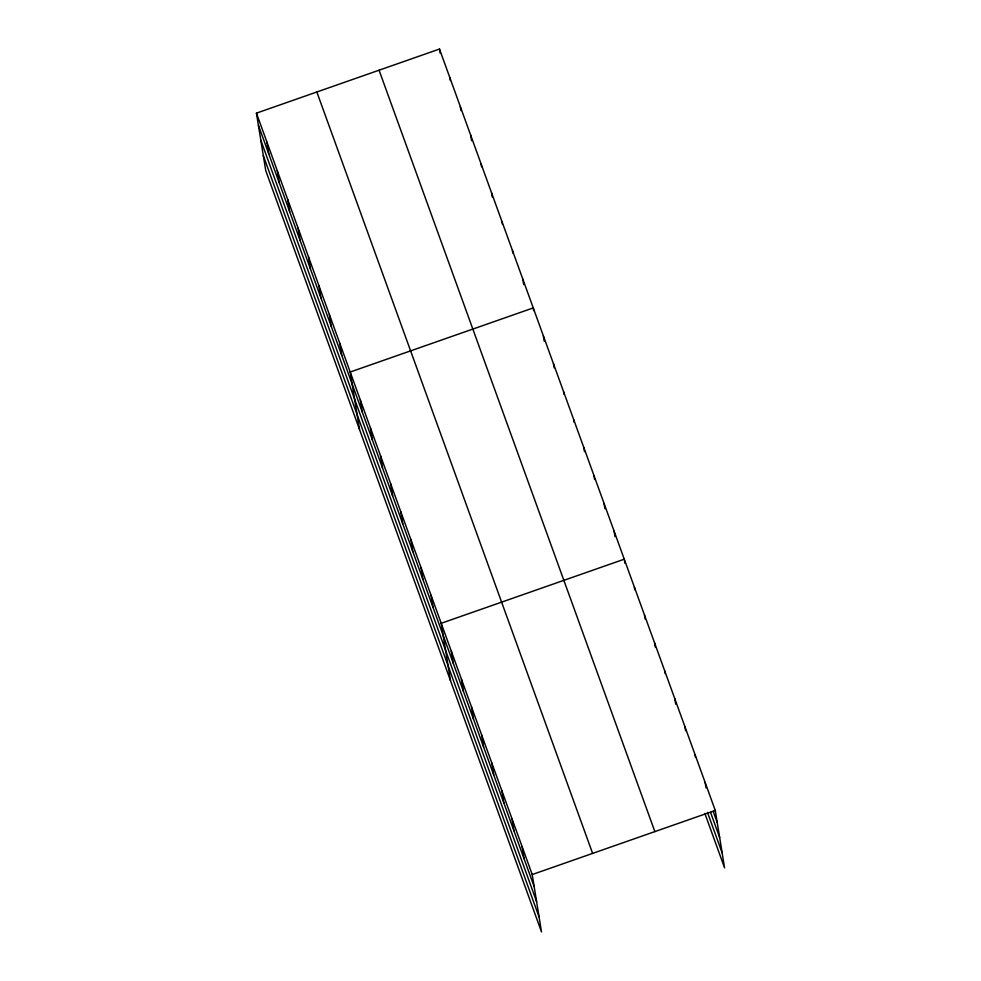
<?xml version="1.0" encoding="UTF-8"?>
<svg xmlns="http://www.w3.org/2000/svg" width="981" height="981" viewBox="0 0 981 981"><rect width="100%" height="100%" fill="white"/><g stroke="black" fill="none" stroke-linecap="round" stroke-linejoin="round"><path stroke-width="1.47" d="M256.433 113.146L532.217 874.549L541.512 931.95L265.728 170.547L256.433 113.146L439.488 49.05L715.272 810.453L724.567 867.854L704.848 813.408M624.259 559.195L441.205 623.291L450.512 680.691M532.217 874.549L715.272 810.453M713.187 811.41L717.234 822.568M710.551 812.391L719.662 837.516M707.485 812.427L722.151 852.906M379.071 70.203L654.867 831.606M316.838 91.993L592.622 853.396M258.395 125.261L534.179 886.665M260.811 140.209L536.607 901.613M263.3 155.611L539.096 917.002M705.167 782.531L706.038 787.927M695.051 754.61L695.48 757.307M684.934 726.7L685.596 730.735M674.83 698.779L675.701 704.162M664.713 670.857L665.143 673.555M654.597 642.947L655.259 646.982M644.492 615.026L645.142 619.06M634.376 587.104L634.817 589.802M624.48 560.531L624.922 563.229M614.155 531.273L615.026 536.656M604.038 503.351L604.909 508.734M593.922 475.429L594.584 479.476M583.818 447.52L584.468 451.554M573.701 419.598L574.143 422.296M563.585 391.677L564.026 394.374M553.48 363.767L554.13 367.801M543.364 335.845L544.234 341.229M533.689 310.621L533.247 307.924L350.192 372.02L359.5 429.42M522.836 279.168L523.707 284.551M512.413 250.4L512.855 253.098M501.99 221.632L502.431 224.33M491.579 192.865L492.229 196.911M481.156 164.109L481.597 166.795M470.745 135.341L471.616 140.724M460.322 106.573L460.972 110.62M449.899 77.818L450.34 80.503M439.488 49.05L440.138 53.084M522.113 846.628L524.075 858.755M511.996 818.706L513.958 830.833M501.88 790.796L503.842 802.912M491.775 762.875L493.737 775.002M481.659 734.953L483.621 747.081M471.542 707.043L473.504 719.159M461.438 679.122L463.4 691.237M451.321 651.2L453.283 663.328M431.1 595.369L433.062 607.484M420.984 567.447L422.946 579.575M410.867 539.525L412.829 551.653M400.763 511.616L402.725 523.731M390.646 483.694L392.608 495.822M380.53 455.773L382.504 467.9M370.426 427.863L372.388 439.979M360.309 399.941L362.271 412.057M339.782 343.264L341.744 355.38M329.358 314.496L331.32 326.612M318.948 285.729L320.91 297.856M308.524 256.961L310.486 269.088M298.101 228.205L300.063 240.32M287.691 199.437L289.653 211.565M277.267 170.669L279.229 182.797M266.844 141.914L268.806 154.029"/></g></svg>
